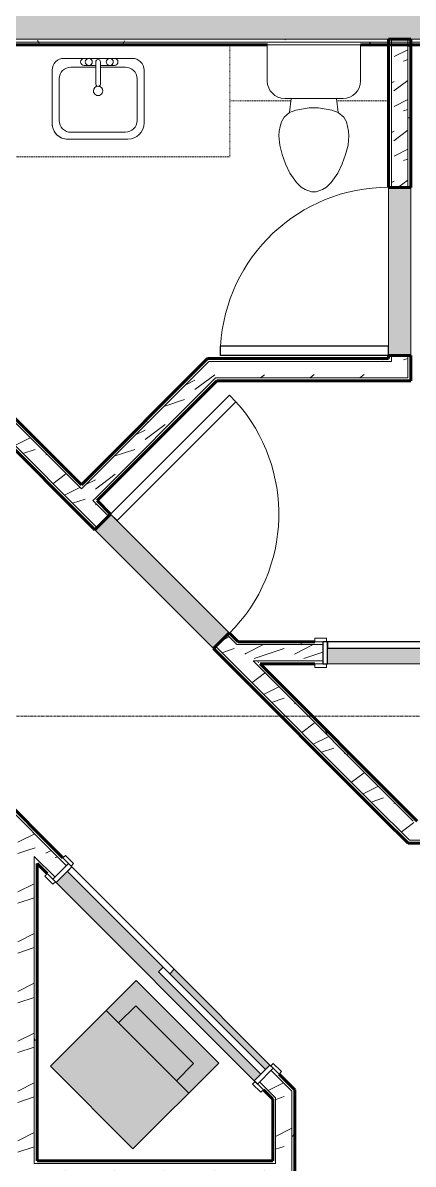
# Model space of a CAD drawing. Header units: inches. Extents: x -4169 to -1846, y 9706 to 12377.
# Drawn here: x -2350.6 to -2267, y 11439.3 to 11683.7 of the extents above; entities that cross this region are included whole.
import ezdxf

# ---------------------------------------------------------------- set-up
doc = ezdxf.new("R2010")
doc.units = ezdxf.units.IN
doc.header["$MEASUREMENT"] = 0
doc.linetypes.add('Dash', pattern=[0.25, 0.125, -0.125])
doc.linetypes.add('Grid Line 1_2_', pattern=[0.875, 0.5, -0.125, 0.125, -0.125])
for name, color, linetype, lineweight in [('0-1', 7, 'Continuous', 5), ('0-2', 7, 'Continuous', 18), ('A-DOOR-1', 250, 'Continuous', 9), ('A-DOOR-2', 90, 'Continuous', 30), ('A-DOOR-FRAM-1', 90, 'Continuous', 30), ('A-WALL', 113, 'Continuous', 18), ('A-WALL-1', 8, 'Continuous', 5), ('A-WALL-3', 50, 'Continuous', 60), ('A-WALL-4', 7, 'Continuous', 18), ('A-WALL-PATT-1', 250, 'Continuous', 9), ('A-WALL-PATT-2', 253, 'Continuous', 9), ('A-WALL-PATT-4', 111, 'Continuous', 9), ('I-WALL-3', 2, 'Continuous', 60), ('P-SANR-FIXT-1', 9, 'Continuous', 9), ('P-SANR-FIXT-2', 250, 'Continuous', 9), ('Q-CASE-HDLN-1', 250, 'Dash', 9), ('S-GRID-1', 1, 'Grid Line 1_2_', 9)]:
    doc.layers.add(name, color=color, linetype=linetype, lineweight=lineweight)
pattern_1 = [(0, (0, 0), (20.48, 5.12), [0.845, -14.515, 0.845, -14.515, -81.92]), (0, (0, 0), (20.48, 5.12), [-30.72, 0.845, -29.875, 0.845, -14.515, -35.84]), (0, (0, 0), (20.48, 5.12), [-76.8, 0.845, -9.395, 0.845, -24.755]), (120, (7.68, 2.56), (-14.67405, 15.1762003), [0.845, -14.515, 0.845, -14.515, -81.92]), (120, (7.68, 2.56), (-14.67405, 15.1762003), [-30.72, 0.845, -29.875, 0.845, -14.515, -35.84]), (120, (7.68, 2.56), (-14.67405, 15.1762003), [-76.8, 0.845, -9.395, 0.845, -24.755]), (240, (10.24, 12.8), (-5.80595, -20.2962003), [0.845, -14.515, 0.845, -14.515, -81.92]), (240, (10.24, 12.8), (-5.80595, -20.2962003), [-30.72, 0.845, -29.875, 0.845, -14.515, -35.84]), (240, (10.24, 12.8), (-5.80595, -20.2962003), [-76.8, 0.845, -9.395, 0.845, -24.755])]
pattern_2 = [(216.87, (4.265, 10.662), (31.9871619, 21.32545714), [5.331, -47.981]), (206.565, (10.662, 7.464), (-10.662476, -10.6620098), [11.921, -11.921]), (198.435, (10.662, 2.132), (-21.32449365, -10.6625869), [6.744, -26.974])]

# ---------------------------------------------------------------- blocks, each defined once
blk = doc.blocks.new('Stacked Washer and Dryer - 26_x25_ - Private-1352637-ENLARGED RCP - 2ND FLOOR PLAN')
at = {"layer": 'P-SANR-FIXT-1'}
blk.add_hatch(color=256, dxfattribs=at).paths.add_polyline_path([(26, -12.5), (26, 12.5), (0, 12.5), (0, -12.5)], flags=0)
at = {"layer": 'P-SANR-FIXT-2'}
for p, q in [((26, 12.5), (0, 12.5)), ((0, -12.5), (0, 12.5)), ((16.90625, 12.5), (16.90625, -12.5)), ((26, 12.5), (26, -12.5)), ((16.90625, 8.75), (22.09375, 8.75)), ((22.09375, 8.75), (22.09375, -8.75)), ((22.09375, -8.75), (16.90625, -8.75)), ((0, -12.5), (26, -12.5))]:
    blk.add_line(p, q, dxfattribs=at)
blk = doc.blocks.new('FOLDING_SLIDING CLOSET - 60_ x 80_-1372877-ENLARGED RCP - 2ND FLOOR PLAN')
at = {"layer": 'A-DOOR-1'}
for p, q in [((-30.25, 3), (-32.75, 3)), ((-32.75, 3), (-32.75, 2.25)), ((-30.25, 2.25), (-30.25, 3)), ((32.75, 3), (30.25, 3)), ((30.25, 3), (30.25, 2.25)), ((32.75, 2.25), (32.75, 3)), ((-32.75, 2.25), (-30.25, 2.25)), ((30.25, 2.25), (32.75, 2.25)), ((-30.25, -2.5), (-32.75, -2.5)), ((-32.75, -2.5), (-32.75, -3.25)), ((-32.75, -3.25), (-30.25, -3.25)), ((-30.25, -3.25), (-30.25, -2.5)), ((32.75, -2.5), (30.25, -2.5)), ((30.25, -2.5), (30.25, -3.25)), ((30.25, -3.25), (32.75, -3.25)), ((32.75, -3.25), (32.75, -2.5))]:
    blk.add_line(p, q, dxfattribs=at)
at = {"layer": 'A-DOOR-2'}
for p, q in [((1, 2.25), (-30, 2.25)), ((-30, 2.25), (-30, 0.88)), ((-30, 0.88), (1, 0.88)), ((30, 0.88), (-1, 0.88)), ((-1, 0.88), (-1, -0.5)), ((1, 0.88), (1, 2.25)), ((30, -0.5), (30, 0.88)), ((-1, -0.5), (30, -0.5))]:
    blk.add_line(p, q, dxfattribs=at)
at = {"layer": 'A-DOOR-FRAM-1'}
for p, q in [((-30, 2.25), (-31, 2.25)), ((-31, 2.25), (-31, -2.5)), ((-30, -2.5), (-30, 2.25)), ((30, 2.25), (30, -2.5)), ((31, 2.25), (30, 2.25)), ((31, -2.5), (31, 2.25)), ((-31, -2.5), (-30, -2.5)), ((30, -2.5), (31, -2.5))]:
    blk.add_line(p, q, dxfattribs=at)
blk = doc.blocks.new('Single-Flush - 36_ x 84_-1372824-ENLARGED RCP - 2ND FLOOR PLAN')
at = {"layer": 'A-DOOR-1'}
blk.add_arc((18, -2.37), 36.07, 180, 266.8211, dxfattribs=at)
at = {"layer": 'A-DOOR-2'}
for p, q in [((16, -2.37), (16, -38.39)), ((18, -2.37), (16, -2.37)), ((18, -2.37), (18, -38.39)), ((18, -38.39), (16, -38.39))]:
    blk.add_line(p, q, dxfattribs=at)
blk = doc.blocks.new('FOLDING_SLIDING CLOSET - 72_ x 80_-1372823-ENLARGED RCP - 2ND FLOOR PLAN')
at = {"layer": 'A-DOOR-1'}
for p, q in [((-36.25, 3), (-38.75, 3)), ((-38.75, 3), (-38.75, 2.25)), ((-36.25, 2.25), (-36.25, 3)), ((38.75, 3), (36.25, 3)), ((36.25, 3), (36.25, 2.25)), ((38.75, 2.25), (38.75, 3)), ((-38.75, 2.25), (-36.25, 2.25)), ((36.25, 2.25), (38.75, 2.25)), ((-36.25, -2.5), (-38.75, -2.5)), ((-38.75, -2.5), (-38.75, -3.25)), ((-38.75, -3.25), (-36.25, -3.25)), ((-36.25, -3.25), (-36.25, -2.5)), ((38.75, -2.5), (36.25, -2.5)), ((36.25, -2.5), (36.25, -3.25)), ((36.25, -3.25), (38.75, -3.25)), ((38.75, -3.25), (38.75, -2.5))]:
    blk.add_line(p, q, dxfattribs=at)
at = {"layer": 'A-DOOR-2'}
for p, q in [((1, 2.25), (-36, 2.25)), ((-36, 2.25), (-36, 0.875)), ((-36, 0.875), (1, 0.875)), ((36, 0.875), (-1, 0.875)), ((-1, 0.875), (-1, -0.5)), ((1, 0.875), (1, 2.25)), ((36, -0.5), (36, 0.875)), ((-1, -0.5), (36, -0.5))]:
    blk.add_line(p, q, dxfattribs=at)
at = {"layer": 'A-DOOR-FRAM-1'}
for p, q in [((-36, 2.25), (-37, 2.25)), ((-37, 2.25), (-37, -2.5)), ((-36, -2.5), (-36, 2.25)), ((36, 2.25), (36, -2.5)), ((37, 2.25), (36, 2.25)), ((37, -2.5), (37, 2.25)), ((-37, -2.5), (-36, -2.5)), ((36, -2.5), (37, -2.5))]:
    blk.add_line(p, q, dxfattribs=at)
blk = doc.blocks.new('M_Sink Vanity-Square - 500 x 440mm-1372835-ENLARGED RCP - 2ND FLOOR PLAN')
at = {"layer": 'P-SANR-FIXT-2'}
for p, q in [((-5.72, 10.23), (7.14, 10.23)), ((-5.72, 10.23), (7.14, 10.23)), ((-5.22, 8.73), (6.46, 8.73)), ((-9.22, -4.59), (-9.22, 6.73)), ((-9.22, -4.59), (-9.22, 6.73)), ((-7.72, -2.72), (-7.72, 6.23)), ((8.96, 6.23), (8.96, -2.72)), ((10.46, 6.91), (10.46, -4.59)), ((10.46, 6.91), (10.46, -4.59)), ((0.12, -6.33), (0.12, -1.59)), ((1.12, -6.33), (1.12, -1.59)), ((7.96, -7.09), (-6.72, -7.09)), ((7.96, -7.09), (-6.72, -7.09)), ((0.12, -5.22), (-5.22, -5.22)), ((-2.88, -5.59), (0.12, -5.59)), ((3.62, -7.09), (-2.88, -7.09)), ((6.46, -5.22), (1.12, -5.22)), ((1.12, -5.59), (3.62, -5.59))]:
    blk.add_line(p, q, dxfattribs=at)
for centre, radius, start, end in [((-5.72, 6.73), 3.5, 90, 180), ((-5.72, 6.73), 3.5, 90, 180), ((7.14, 6.91), 3.32, 0, 90), ((7.14, 6.91), 3.32, 360, 90), ((-5.22, 6.23), 2.5, 90, 180), ((6.46, 6.23), 2.5, 360, 90), ((0.62, -0.13), 1, 360, 180), ((0.62, -0.13), 1, 180, 0), ((0.62, -1.59), 0.5, 360, 180), ((-6.72, -4.59), 2.5, 180, 270), ((-6.72, -4.59), 2.5, 180, 270), ((-5.22, -2.72), 2.5, 180, 270), ((6.46, -2.72), 2.5, 270, 360), ((7.96, -4.59), 2.5, 270, 0), ((7.96, -4.59), 2.5, 270, 0), ((-2.88, -6.34), 0.75, 90, 270), ((-1.88, -6.34), 0.75, 360, 180), ((-1.88, -6.34), 0.75, 180, 0), ((0.62, -6.33), 0.5, 180, 0), ((2.62, -6.34), 0.75, 0, 180), ((2.62, -6.34), 0.75, 180, 0), ((3.62, -6.34), 0.75, 270, 90)]:
    blk.add_arc(centre, radius, start, end, dxfattribs=at)
blk = doc.blocks.new('OD_CW_Countertop - OD_CW_Countertop-2399921-ENLARGED RCP - 2ND FLOOR PLAN')
at = {"layer": 'Q-CASE-HDLN-1'}
for p, q in [((53.33, 0), (53.33, 24)), ((0.74, 0), (53.33, 0))]:
    blk.add_line(p, q, dxfattribs=at)
blk = doc.blocks.new('Toilet-Domestic-3D - Toilet-Domestic-3D-1352612-ENLARGED RCP - 2ND FLOOR PLAN')
at = {"layer": 'P-SANR-FIXT-2'}
for p, q in [((-9.98, 19.48), (9.98, 19.48)), ((-9.98, 11.75), (-9.98, 19.48)), ((9.98, 19.48), (9.98, 11.75)), ((6.25, 8.02), (-6.25, 8.02)), ((-4.86, 8.02), (-5.21, 5)), ((4.86, 8.02), (5.21, 5)), ((-5.21, 5), (-6.4, 4)), ((-3.84, 5.5), (-5.21, 5)), ((-1, 6), (-3.84, 5.5)), ((1, 6), (-1, 6)), ((3.84, 5.5), (1, 6)), ((5.21, 5), (3.84, 5.5)), ((6.4, 4), (5.21, 5)), ((-6.97, 3), (-7.24, 2)), ((-6.4, 4), (-6.97, 3)), ((6.97, 3), (6.4, 4)), ((7.24, 2), (6.97, 3)), ((-7.41, 1), (-7.5, 0)), ((-7.5, 0), (-7.33, -1.99)), ((-7.24, 2), (-7.41, 1)), ((7.41, 1), (7.24, 2)), ((7.33, -1.99), (7.5, 0)), ((7.5, 0), (7.41, 1)), ((-7.33, -1.99), (-6.79, -4)), ((6.79, -4), (7.33, -1.99)), ((-6.79, -4), (-6.06, -6)), ((6.06, -6), (6.79, -4)), ((-6.06, -6), (-5.13, -8)), ((5.13, -8), (6.06, -6)), ((-5.13, -8), (-3.74, -10)), ((3.74, -10), (5.13, -8)), ((-3.74, -10), (-2.74, -11)), ((-2.74, -11), (-1.87, -11.5)), ((-1.87, -11.5), (-0.5, -12)), ((-0.5, -12), (0.5, -12)), ((0.5, -12), (1.87, -11.5)), ((1.87, -11.5), (2.74, -11)), ((2.74, -11), (3.74, -10))]:
    blk.add_line(p, q, dxfattribs=at)
for centre, start, end in [((-6.25, 11.75), 180, 270), ((6.25, 11.75), 270, 360)]:
    blk.add_arc(centre, 3.73, start, end, dxfattribs=at)
blk = doc.blocks.new('OD_CW_Upper Cabinet - OD_CW_Upper Cabinet-V82-ENLARGED RCP - 2ND FLOOR PLAN')
at = {"layer": 'Q-CASE-HDLN-1'}
for p, q in [((0.74, -12), (11.81, -12)), ((21.66, -12), (34.74, -12)), ((34.74, -12), (34.74, -24))]:
    blk.add_line(p, q, dxfattribs=at)
blk = doc.blocks.new('CTR - 1st Phase - Unit Layouts_rvt-1-ENLARGED RCP - 2ND FLOOR PLAN')
at = {"layer": 'A-WALL-1'}
for points in [[(-2267.5, 11612.44), (-2267.5, 11648.44), (-2272.25, 11648.44), (-2272.25, 11612.44), (-2268.12, 11612.44)], [(-2309.73, 11549.71), (-2306.38, 11553.07), (-2331.83, 11578.52), (-2335.19, 11575.16), (-2310.18, 11550.15)]]:
    blk.add_hatch(color=256, dxfattribs=at).paths.add_polyline_path(points, flags=0)
h = blk.add_hatch(color=256, dxfattribs=at)
h.paths.add_polyline_path([(-2248.32, 11546.42), (-2213.32, 11546.42), (-2213.32, 11548.42), (-2250.32, 11548.42), (-2250.32, 11549.8), (-2285.32, 11549.8), (-2285.32, 11546.42), (-2248.61, 11546.42)], flags=0)
h.paths.add_polyline_path([(-2213.32, 11549.8), (-2213.32, 11551.17), (-2248.32, 11551.17), (-2248.32, 11549.8)], flags=0)
h = blk.add_hatch(color=256, dxfattribs=at)
h.paths.add_polyline_path([(-2301.03, 11457.15), (-2299.61, 11458.56), (-2321.53, 11480.48), (-2320.56, 11481.45), (-2341.07, 11501.96), (-2343.45, 11499.57), (-2302.44, 11458.56)], flags=0)
h.paths.add_polyline_path([(-2298.64, 11459.53), (-2297.67, 11460.5), (-2318.17, 11481.01), (-2319.14, 11480.04), (-2298.9, 11459.8)], flags=0)
at = {"layer": 'A-WALL-PATT-1'}
h = blk.add_hatch(dxfattribs=at)
h.set_pattern_fill('FP_1', color=256, style=0, pattern_type=2)
h.set_pattern_definition(pattern_1)
h.paths.add_polyline_path([(-2266.97, 11512.77), (-2266.08, 11512.77), (-2300.36, 11547.05), (-2301.24, 11547.05), (-2270.15, 11515.96)], flags=0)
h.paths.add_polyline_path([(-2304.74, 11550.55), (-2303.86, 11550.55), (-2306.38, 11553.06), (-2306.82, 11552.62), (-2306.38, 11552.18)], flags=0)
h.paths.add_polyline_path([(-2332.27, 11578.08), (-2331.83, 11578.52), (-2335.15, 11581.85), (-2335.6, 11581.4), (-2332.72, 11578.52)], flags=0)
h.paths.add_polyline_path([(-2338.07, 11583.88), (-2337.63, 11584.32), (-2365.38, 11612.07), (-2365.83, 11611.63), (-2350.59, 11596.39)], flags=0)
h.paths.add_polyline_path([(-2368.3, 11614.11), (-2367.86, 11614.55), (-2372.34, 11619.03), (-2372.79, 11618.59), (-2368.74, 11614.55)], flags=0)
h.paths.add_polyline_path([(-2425.11, 11670.92), (-2424.67, 11671.36), (-2432.3, 11678.99), (-2433.18, 11678.99), (-2425.38, 11671.18)], flags=0)
h.paths.add_polyline_path([(-2435.62, 11681.43), (-2435.51, 11681.73), (-2435.72, 11681.53)], flags=0)
h = blk.add_hatch(dxfattribs=at)
h.set_pattern_fill('FP_1', color=256, style=0, pattern_type=2)
h.set_pattern_definition(pattern_1)
h.paths.add_polyline_path([(-2268.68, 11508.65), (-2267.79, 11508.65), (-2309.29, 11550.15), (-2309.73, 11549.71), (-2271.29, 11511.26)], flags=0)
h.paths.add_polyline_path([(-2335.19, 11575.16), (-2334.75, 11575.61), (-2375.26, 11616.12), (-2375.7, 11615.68), (-2356.42, 11596.39)], flags=0)
h.paths.add_polyline_path([(-2428.03, 11668), (-2427.59, 11668.44), (-2437.73, 11678.55), (-2438.16, 11678.13), (-2428.47, 11668.44)], flags=0)
h = blk.add_hatch(dxfattribs=at)
h.set_pattern_fill('FP_1', color=256, style=0, pattern_type=2)
h.set_pattern_definition(pattern_1)
h.paths.add_polyline_path([(-2268.12, 11607.69), (-2267.5, 11607.69), (-2267.5, 11612.44), (-2268.12, 11612.44), (-2268.12, 11611.19)], flags=0)
h.paths.add_polyline_path([(-2267.5, 11648.44), (-2267.5, 11678.99), (-2268.12, 11678.99), (-2268.12, 11648.44)], flags=0)
h = blk.add_hatch(dxfattribs=at)
h.set_pattern_fill('FP_1', color=256, style=0, pattern_type=2)
h.set_pattern_definition(pattern_1)
h.paths.add_polyline_path([(-2337.63, 11584.32), (-2310.13, 11611.82), (-2311.02, 11611.82), (-2338.07, 11584.76)], flags=0)
h = blk.add_hatch(dxfattribs=at)
h.set_pattern_fill('FP_1', color=256, style=0, pattern_type=2)
h.set_pattern_definition(pattern_1)
h.paths.add_polyline_path([(-2304.92, 11611.19), (-2271.62, 11611.19), (-2271.62, 11611.82), (-2310.13, 11611.82), (-2310.76, 11611.19), (-2305.81, 11611.19)], flags=0)
h = blk.add_hatch(dxfattribs=at)
h.set_pattern_fill('FP_1', color=256, style=0, pattern_type=2)
h.set_pattern_definition(pattern_1)
h.paths.add_polyline_path([(-2334.71, 11581.4), (-2308.42, 11607.69), (-2309.31, 11607.69), (-2335.15, 11581.85), (-2334.75, 11581.44)], flags=0)
h = blk.add_hatch(dxfattribs=at)
h.set_pattern_fill('FP_1', color=256, style=0, pattern_type=2)
h.set_pattern_definition(pattern_1)
h.paths.add_polyline_path([(-2268.12, 11607.07), (-2267.5, 11607.07), (-2267.5, 11607.69), (-2308.42, 11607.69), (-2309.05, 11607.07), (-2304.92, 11607.07)], flags=0)
h = blk.add_hatch(dxfattribs=at)
h.set_pattern_fill('FP_1', color=256, style=0, pattern_type=2)
h.set_pattern_definition(pattern_1)
h.paths.add_polyline_path([(-2292.32, 11454.28), (-2292.32, 11455.16), (-2296.96, 11459.8), (-2297.4, 11459.36), (-2292.95, 11454.9)], flags=0)
h.paths.add_polyline_path([(-2341.24, 11503.2), (-2340.8, 11503.64), (-2408.51, 11571.34), (-2408.95, 11570.9), (-2341.68, 11503.64)], flags=0)
h = blk.add_hatch(dxfattribs=at)
h.set_pattern_fill('FP_1', color=256, style=0, pattern_type=2)
h.set_pattern_definition(pattern_1)
h.paths.add_polyline_path([(-2296.45, 11452.57), (-2296.45, 11453.45), (-2299.88, 11456.88), (-2300.32, 11456.44), (-2296.96, 11453.08)], flags=0)
h.paths.add_polyline_path([(-2344.16, 11500.28), (-2343.72, 11500.72), (-2348.17, 11505.18), (-2348.17, 11504.29), (-2344.6, 11500.72)], flags=0)
h.paths.add_polyline_path([(-2351.67, 11507.79), (-2351.67, 11508.68), (-2408.51, 11565.51), (-2408.95, 11565.07), (-2352.3, 11508.42)], flags=0)
h = blk.add_hatch(dxfattribs=at)
h.set_pattern_fill('FP_1', color=256, style=0, pattern_type=2)
h.set_pattern_definition(pattern_1)
h.paths.add_polyline_path([(-2113.55, 11550.55), (-2076.8, 11550.56), (-2076.8, 11551.17), (-2134.82, 11551.17), (-2134.82, 11550.55), (-2133.07, 11550.55)], flags=0)
h.paths.add_polyline_path([(-2208.82, 11550.55), (-2208.82, 11551.17), (-2212.32, 11551.17), (-2212.32, 11550.55), (-2210.57, 11550.55)], flags=0)
h.paths.add_polyline_path([(-2303.86, 11550.55), (-2286.32, 11550.55), (-2286.32, 11551.17), (-2304.48, 11551.17)], flags=0)
h = blk.add_hatch(dxfattribs=at)
h.set_pattern_fill('FP_1', color=256, style=0, pattern_type=2)
h.set_pattern_definition(pattern_1)
h.paths.add_polyline_path([(-2098.46, 11546.42), (-2076.8, 11546.42), (-2076.8, 11547.05), (-2104.6, 11547.05), (-2104.6, 11546.42), (-2103.97, 11546.42)], flags=0)
h.paths.add_polyline_path([(-2134.82, 11546.42), (-2108.1, 11546.42), (-2108.1, 11547.05), (-2134.82, 11547.05)], flags=0)
h.paths.add_polyline_path([(-2208.82, 11546.42), (-2208.82, 11547.05), (-2212.32, 11547.05), (-2212.32, 11546.42), (-2210.57, 11546.42)], flags=0)
h.paths.add_polyline_path([(-2299.73, 11546.42), (-2286.32, 11546.42), (-2286.32, 11547.05), (-2300.36, 11547.05)], flags=0)
h = blk.add_hatch(dxfattribs=at)
h.set_pattern_fill('FP_1', color=256, style=0, pattern_type=2)
h.set_pattern_definition(pattern_1)
h.paths.add_polyline_path([(-2167.53, 11508.02), (-2076.17, 11508.02), (-2076.17, 11508.65), (-2239.4, 11508.65), (-2239.4, 11508.02), (-2181.08, 11508.02)], flags=0)
h.paths.add_polyline_path([(-2248.61, 11508.02), (-2242.9, 11508.02), (-2242.9, 11508.65), (-2268.68, 11508.65), (-2268.05, 11508.02), (-2262.22, 11508.02)], flags=0)
h = blk.add_hatch(dxfattribs=at)
h.set_pattern_fill('FP_1', color=256, style=0, pattern_type=2)
h.set_pattern_definition(pattern_1)
h.paths.add_polyline_path([(-2347.55, 11440.02), (-2347.55, 11503.67), (-2348.17, 11504.29), (-2348.17, 11440.02)], flags=0)
h = blk.add_hatch(dxfattribs=at)
h.set_pattern_fill('FP_1', color=256, style=0, pattern_type=2)
h.set_pattern_definition(pattern_1)
h.paths.add_polyline_path([(-2292.76, 11254.64), (-2292.32, 11254.64), (-2292.32, 11393.65), (-2292.95, 11393.65), (-2292.95, 11255.64), (-2292.76, 11255.64)], flags=0)
h.paths.add_polyline_path([(-2292.32, 11429.65), (-2292.32, 11454.28), (-2292.95, 11454.9), (-2292.95, 11429.65)], flags=0)
h = blk.add_hatch(dxfattribs=at)
h.set_pattern_fill('FP_1', color=256, style=0, pattern_type=2)
h.set_pattern_definition(pattern_1)
h.paths.add_polyline_path([(-2297.07, 11255.64), (-2296.45, 11255.64), (-2296.45, 11393.65), (-2297.07, 11393.65), (-2297.07, 11274.66)], flags=0)
h.paths.add_polyline_path([(-2296.45, 11429.65), (-2296.45, 11435.9), (-2297.07, 11435.9), (-2297.07, 11429.65)], flags=0)
h.paths.add_polyline_path([(-2296.45, 11439.4), (-2296.45, 11452.57), (-2297.07, 11453.19), (-2297.07, 11439.4), (-2296.96, 11439.4)], flags=0)
h = blk.add_hatch(dxfattribs=at)
h.set_pattern_fill('FP_1', color=256, style=0, pattern_type=2)
h.set_pattern_definition(pattern_1)
h.paths.add_polyline_path([(-2308.64, 11439.4), (-2297.07, 11439.4), (-2297.07, 11440.02), (-2348.17, 11440.02), (-2348.17, 11439.4), (-2316.14, 11439.4)], flags=0)
h.paths.add_polyline_path([(-2352.3, 11439.4), (-2351.67, 11439.4), (-2351.67, 11440.02), (-2408.37, 11440.02), (-2408.37, 11439.4), (-2360.01, 11439.4)], flags=0)
h.paths.add_polyline_path([(-2484.97, 11439.4), (-2449.5, 11439.4), (-2449.5, 11440.02), (-2510.12, 11440.02), (-2510.12, 11439.4)], flags=0)
h.paths.add_polyline_path([(-2445.36, 11439.4), (-2442.37, 11439.4), (-2442.37, 11440.02), (-2446, 11440.02), (-2446, 11439.4), (-2445.37, 11439.4)], flags=0)
at = {"layer": 'A-WALL-PATT-2'}
h = blk.add_hatch(dxfattribs=at)
h.set_pattern_fill('FP_2', color=256, style=0, pattern_type=2)
h.set_pattern_definition(pattern_2)
h.paths.add_polyline_path([(-2267.79, 11512.15), (-2266.34, 11512.15), (-2306.82, 11552.62), (-2309.29, 11550.15), (-2271.29, 11512.15), (-2268.68, 11512.15)], flags=0)
h.paths.add_polyline_path([(-2334.75, 11575.61), (-2332.27, 11578.08), (-2372.79, 11618.59), (-2375.26, 11616.12), (-2335.19, 11576.05)], flags=0)
h.paths.add_polyline_path([(-2427.59, 11668.44), (-2425.11, 11670.92), (-2433.18, 11678.99), (-2437.29, 11678.99), (-2437.71, 11678.57), (-2427.85, 11668.71)], flags=0)
h.paths.add_polyline_path([(-2437.29, 11678.99), (-2436.04, 11680.24), (-2435.62, 11681.43), (-2435.72, 11681.53), (-2437.58, 11679.67), (-2437.55, 11679.61)], flags=0)
h = blk.add_hatch(dxfattribs=at)
h.set_pattern_fill('FP_2', color=256, style=0, pattern_type=2)
h.set_pattern_definition(pattern_2)
h.paths.add_polyline_path([(-2271.62, 11611.19), (-2268.12, 11611.19), (-2268.12, 11612.44), (-2271.62, 11612.44), (-2271.62, 11611.82)], flags=0)
h.paths.add_polyline_path([(-2271.62, 11648.44), (-2268.12, 11648.44), (-2268.12, 11678.99), (-2271.62, 11678.99), (-2271.62, 11676.83)], flags=0)
h = blk.add_hatch(dxfattribs=at)
h.set_pattern_fill('FP_2', color=256, style=0, pattern_type=2)
h.set_pattern_definition(pattern_2)
h.paths.add_polyline_path([(-2335.6, 11581.4), (-2305.81, 11611.19), (-2310.76, 11611.19), (-2338.07, 11583.88), (-2336.04, 11581.85)], flags=0)
h = blk.add_hatch(dxfattribs=at)
h.set_pattern_fill('FP_2', color=256, style=0, pattern_type=2)
h.set_pattern_definition(pattern_2)
h.paths.add_polyline_path([(-2309.05, 11607.69), (-2268.12, 11607.69), (-2268.12, 11611.19), (-2305.81, 11611.19), (-2309.31, 11607.69)], flags=0)
h = blk.add_hatch(dxfattribs=at)
h.set_pattern_fill('FP_2', color=256, style=0, pattern_type=2)
h.set_pattern_definition(pattern_2)
h.paths.add_polyline_path([(-2292.95, 11449.95), (-2292.95, 11454.9), (-2297.4, 11459.36), (-2299.88, 11456.88), (-2295.56, 11452.57)], flags=0)
h.paths.add_polyline_path([(-2343.72, 11500.72), (-2341.24, 11503.2), (-2406.47, 11568.43), (-2408.95, 11565.95), (-2344.16, 11501.16)], flags=0)
h = blk.add_hatch(dxfattribs=at)
h.set_pattern_fill('FP_2', color=256, style=0, pattern_type=2)
h.set_pattern_definition(pattern_2)
h.paths.add_polyline_path([(-2134.82, 11547.05), (-2076.17, 11547.05), (-2076.17, 11550.55), (-2134.82, 11550.55)], flags=0)
h.paths.add_polyline_path([(-2208.82, 11547.05), (-2208.82, 11550.55), (-2212.32, 11550.55), (-2212.32, 11547.05)], flags=0)
h.paths.add_polyline_path([(-2300.34, 11547.05), (-2286.32, 11547.05), (-2286.32, 11550.55), (-2304.74, 11550.55), (-2301.24, 11547.05), (-2300.36, 11547.05)], flags=0)
h = blk.add_hatch(dxfattribs=at)
h.set_pattern_fill('FP_2', color=256, style=0, pattern_type=2)
h.set_pattern_definition(pattern_2)
h.paths.add_polyline_path([(-2076.17, 11508.65), (-2076.17, 11512.15), (-2271.29, 11512.15), (-2267.79, 11508.65), (-2079.78, 11508.65)], flags=0)
h = blk.add_hatch(dxfattribs=at)
h.set_pattern_fill('FP_2', color=256, style=0, pattern_type=2)
h.set_pattern_definition(pattern_2)
h.paths.add_polyline_path([(-2348.17, 11439.4), (-2348.17, 11505.18), (-2351.67, 11508.68), (-2351.67, 11439.4)], flags=0)
h = blk.add_hatch(dxfattribs=at)
h.set_pattern_fill('FP_2', color=256, style=0, pattern_type=2)
h.set_pattern_definition(pattern_2)
h.paths.add_polyline_path([(-2296.45, 11254.64), (-2292.95, 11254.64), (-2292.95, 11393.65), (-2296.45, 11393.65), (-2296.45, 11274.66)], flags=0)
h.paths.add_polyline_path([(-2296.45, 11429.65), (-2292.95, 11429.65), (-2292.95, 11449.95), (-2296.45, 11453.45), (-2296.45, 11435.53)], flags=0)
h = blk.add_hatch(dxfattribs=at)
h.set_pattern_fill('FP_2', color=256, style=0, pattern_type=2)
h.set_pattern_definition(pattern_2)
h.paths.add_polyline_path([(-2308.64, 11435.9), (-2296.45, 11435.9), (-2296.45, 11439.4), (-2408.37, 11439.4), (-2408.37, 11439.15), (-2372.37, 11439.15), (-2372.37, 11436.15), (-2408.37, 11436.15), (-2408.37, 11435.9), (-2316.14, 11435.9)], flags=0)
h.paths.add_polyline_path([(-2450.12, 11435.9), (-2442.37, 11435.9), (-2442.37, 11439.4), (-2510.12, 11439.4), (-2510.12, 11435.97), (-2511.37, 11435.9), (-2451.2, 11435.9)], flags=0)
at = {"layer": 'A-WALL-3'}
for p, q in [((-2272.25, 11648.44), (-2272.25, 11680.24)), ((-2272.25, 11680.24), (-2267.5, 11680.24)), ((-2267.5, 11680.24), (-2267.5, 11648.44)), ((-2267.5, 11648.44), (-2272.25, 11648.44)), ((-2335.19, 11575.16), (-2374.47, 11614.44)), ((-2364.94, 11611.63), (-2338.07, 11584.76)), ((-2338.07, 11584.76), (-2311.02, 11611.82)), ((-2311.02, 11611.82), (-2310.13, 11611.82)), ((-2310.13, 11611.82), (-2304.3, 11611.82)), ((-2304.3, 11611.82), (-2272.25, 11611.82)), ((-2272.25, 11611.82), (-2272.25, 11612.44)), ((-2272.25, 11612.44), (-2267.5, 11612.44)), ((-2267.5, 11612.44), (-2267.5, 11611.82)), ((-2267.5, 11611.82), (-2267.5, 11607.69)), ((-2309.05, 11607.07), (-2334.71, 11581.4)), ((-2267.5, 11607.07), (-2309.05, 11607.07)), ((-2267.5, 11607.69), (-2267.5, 11607.07)), ((-2334.71, 11581.4), (-2331.83, 11578.52)), ((-2331.83, 11578.52), (-2335.19, 11575.16)), ((-2405.59, 11568.43), (-2342.04, 11504.88)), ((-2309.73, 11549.71), (-2306.38, 11553.07)), ((-2306.38, 11553.07), (-2304.48, 11551.17)), ((-2304.48, 11551.17), (-2288.07, 11551.17)), ((-2272.8, 11512.77), (-2309.73, 11549.71)), ((-2288.07, 11546.42), (-2299.73, 11546.42)), ((-2299.73, 11546.42), (-2266.08, 11512.77)), ((-2268.68, 11508.65), (-2272.8, 11512.77)), ((-2268.05, 11508.02), (-2268.68, 11508.65)), ((-2243.53, 11508.02), (-2268.05, 11508.02)), ((-2345.4, 11501.52), (-2347.55, 11503.67)), ((-2347.55, 11503.67), (-2347.55, 11440.02)), ((-2295.72, 11458.56), (-2292.32, 11455.16)), ((-2297.07, 11453.19), (-2299.08, 11455.2)), ((-2292.32, 11455.16), (-2292.32, 11454.28)), ((-2297.07, 11440.02), (-2297.07, 11453.19)), ((-2292.32, 11454.28), (-2292.32, 11448.44)), ((-2292.32, 11448.44), (-2292.32, 11429.65)), ((-2347.55, 11440.02), (-2297.07, 11440.02))]:
    blk.add_line(p, q, dxfattribs=at)
at = {"layer": 'A-WALL-4'}
for p, q in [((-2271.62, 11680.24), (-2271.62, 11648.44)), ((-2268.12, 11680.24), (-2268.12, 11648.44)), ((-2272.25, 11648.44), (-2272.25, 11612.44)), ((-2267.5, 11612.44), (-2267.5, 11648.44)), ((-2375.26, 11616.12), (-2334.75, 11575.61)), ((-2365.83, 11611.63), (-2338.07, 11583.88)), ((-2271.62, 11612.44), (-2271.62, 11611.82)), ((-2271.62, 11611.19), (-2271.62, 11611.82)), ((-2268.12, 11612.44), (-2268.12, 11611.82)), ((-2268.12, 11611.19), (-2268.12, 11611.82)), ((-2337.63, 11584.32), (-2310.76, 11611.19)), ((-2305.81, 11611.19), (-2310.76, 11611.19)), ((-2304.92, 11611.19), (-2305.81, 11611.19)), ((-2304.92, 11611.19), (-2271.62, 11611.19)), ((-2268.12, 11607.69), (-2268.12, 11611.19)), ((-2335.15, 11581.85), (-2309.31, 11607.69)), ((-2308.42, 11607.69), (-2309.31, 11607.69)), ((-2308.42, 11607.69), (-2268.12, 11607.69)), ((-2338.07, 11583.88), (-2337.63, 11584.32)), ((-2335.6, 11581.4), (-2335.15, 11581.85)), ((-2335.6, 11581.4), (-2332.27, 11578.08)), ((-2306.38, 11553.07), (-2331.83, 11578.52)), ((-2335.19, 11575.16), (-2309.73, 11549.71)), ((-2406.03, 11567.98), (-2341.24, 11503.2)), ((-2306.82, 11552.62), (-2304.74, 11550.55)), ((-2309.29, 11550.15), (-2271.92, 11512.77)), ((-2304.74, 11550.55), (-2303.86, 11550.55)), ((-2286.32, 11550.55), (-2303.86, 11550.55)), ((-2301.24, 11547.05), (-2300.36, 11547.05)), ((-2301.24, 11547.05), (-2266.97, 11512.77)), ((-2286.32, 11547.05), (-2300.36, 11547.05)), ((-2285.32, 11546.42), (-2213.32, 11546.42)), ((-2271.92, 11512.77), (-2271.29, 11512.15)), ((-2271.29, 11512.15), (-2267.79, 11508.65)), ((-2242.9, 11508.65), (-2267.79, 11508.65)), ((-2348.17, 11505.18), (-2343.72, 11500.72)), ((-2348.17, 11504.29), (-2348.17, 11505.18)), ((-2348.17, 11440.02), (-2348.17, 11504.29)), ((-2343.45, 11499.57), (-2301.03, 11457.15)), ((-2297.67, 11460.5), (-2318.17, 11481.01)), ((-2297.4, 11459.36), (-2292.95, 11454.9)), ((-2299.88, 11456.88), (-2296.45, 11453.45)), ((-2292.95, 11449.95), (-2292.95, 11454.9)), ((-2296.45, 11452.57), (-2296.45, 11453.45)), ((-2296.45, 11452.57), (-2296.45, 11439.4)), ((-2292.95, 11449.07), (-2292.95, 11449.95)), ((-2292.95, 11449.07), (-2292.95, 11429.65)), ((-2348.17, 11439.4), (-2348.17, 11440.02)), ((-2348.17, 11439.4), (-2297.07, 11439.4)), ((-2297.07, 11439.4), (-2296.45, 11439.4))]:
    blk.add_line(p, q, dxfattribs=at)
at = {"layer": '0-2'}
for name, p in [('OD_CW_Countertop - OD_CW_Countertop-2399921-ENLARGED RCP - 2ND FLOOR PLAN', (-2359.58, 11654.99)), ('Toilet-Domestic-3D - Toilet-Domestic-3D-1352612-ENLARGED RCP - 2ND FLOOR PLAN', (-2288.25, 11659.51)), ('FOLDING_SLIDING CLOSET - 72_ x 80_-1372823-ENLARGED RCP - 2ND FLOOR PLAN', (-2249.32, 11548.92))]:
    blk.add_blockref(name, p, dxfattribs=at)
for name, p, rotation in [('OD_CW_Upper Cabinet - OD_CW_Upper Cabinet-V82-ENLARGED RCP - 2ND FLOOR PLAN', (-2271.51, 11654.99), 180), ('M_Sink Vanity-Square - 500 x 440mm-1372835-ENLARGED RCP - 2ND FLOOR PLAN', (-2333.86, 11669.02), 180), ('Single-Flush - 36_ x 84_-1372824-ENLARGED RCP - 2ND FLOOR PLAN', (-2269.87, 11630.44), 269.9999999998536), ('Single-Flush - 36_ x 84_-1372824-ENLARGED RCP - 2ND FLOOR PLAN', (-2320.78, 11564.11), 134.9999999998366), ('FOLDING_SLIDING CLOSET - 60_ x 80_-1372877-ENLARGED RCP - 2ND FLOOR PLAN', (-2320.47, 11480.13), 314.9999999998498), ('Stacked Washer and Dryer - 26_x25_ - Private-1352637-ENLARGED RCP - 2ND FLOOR PLAN', (-2335.86, 11451.39), 44.99999999982239)]:
    blk.add_blockref(name, p, dxfattribs=dict(at, rotation=rotation))
blk = doc.blocks.new('CTR - 1st Phase - Shell_rvt-1-ENLARGED RCP - 2ND FLOOR PLAN')
at = {"layer": 'S-GRID-1'}
blk.add_line((-1846.46, 11535.19), (-4136.46, 11535.19), dxfattribs=at)

msp = doc.modelspace()

# ---------------------------------------------------------------- hatches: boundary and pattern name
at = {"layer": 'A-WALL-PATT-4'}
h = msp.add_hatch(dxfattribs=at)
h.set_pattern_fill('FP_4', color=256, style=0, pattern_type=2)
h.set_pattern_definition([(161.57, (0.32, 0.32), (-2.560496185, -0.000537386), [0, -18.214, 2.022, 0]), (18.43, (-0.32, 0.32), (-2.560496185, 0.000537386), [0, -18.214, 2.022, 0]), (108.43, (0.32, 0.32), (1.27922091, -6.400876726), [6.07, -14.166]), (71.57, (-0.32, 0.32), (1.27922091, 6.400876726), [6.07, -14.166])])
h.paths.add_polyline_path([(-2383.67, 11680.24), (-2076.17, 11680.24), (-2076.17, 11685.74), (-2436.04, 11685.74), (-2435.51, 11684.25), (-2437, 11685.74), (-2437.81, 11685.74), (-2435.06, 11682.99), (-2437.81, 11680.24), (-2437, 11680.24), (-2435.51, 11681.73), (-2436.04, 11680.24), (-2417.44, 11680.24)], flags=0)
h = msp.add_hatch(dxfattribs=at)
h.set_pattern_fill('FP_1', color=256, style=0, pattern_type=2)
h.set_pattern_definition(pattern_1)
h.paths.add_polyline_path([(-2076.17, 11679.61), (-2076.17, 11680.24), (-2436.04, 11680.24), (-2436.67, 11679.61), (-2079.78, 11679.61)], flags=0)
h = msp.add_hatch(dxfattribs=at)
h.set_pattern_fill('FP_1', color=256, style=0, pattern_type=2)
h.set_pattern_definition(pattern_1)
h.paths.add_polyline_path([(-2282.38, 11678.99), (-2076.17, 11678.99), (-2076.17, 11679.61), (-2436.67, 11679.61), (-2437.29, 11678.99), (-2283.38, 11678.99)], flags=0)

# ---------------------------------------------------------------- linework, layer by layer
at = {"layer": 'A-WALL'}
for p, q in [((-2437.81, 11680.24), (-2076.17, 11680.24)), ((-2436.67, 11679.61), (-2076.17, 11679.61))]:
    msp.add_line(p, q, dxfattribs=at)
at = {"layer": 'I-WALL-3'}
for p, q in [((-2298.22, 11678.99), (-2437.29, 11678.99)), ((-2076.17, 11678.99), (-2278.27, 11678.99))]:
    msp.add_line(p, q, dxfattribs=at)

# ---------------------------------------------------------------- block references
at = {"layer": '0-1'}
for name in ['CTR - 1st Phase - Shell_rvt-1-ENLARGED RCP - 2ND FLOOR PLAN', 'CTR - 1st Phase - Unit Layouts_rvt-1-ENLARGED RCP - 2ND FLOOR PLAN']:
    msp.add_blockref(name, (0, 0), dxfattribs=at)

doc.saveas('drawing.dxf')
